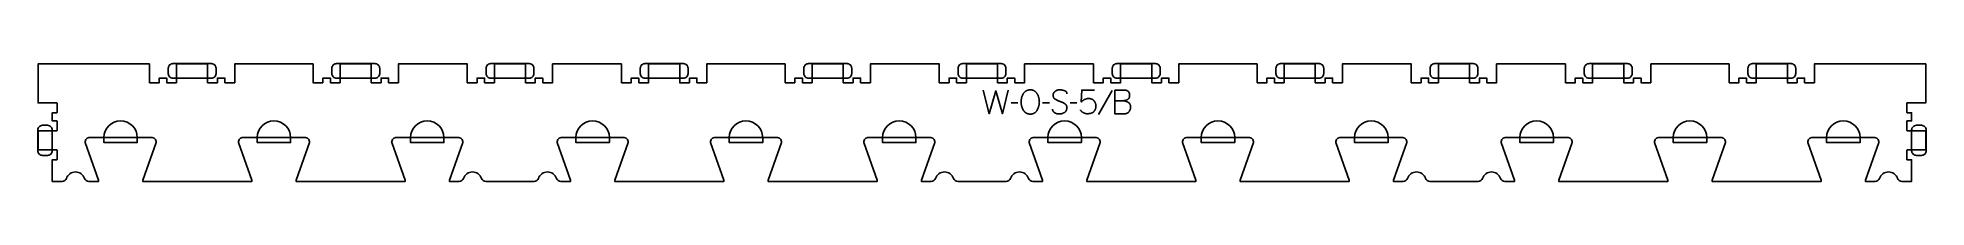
# Model space of a CAD drawing. Extents: x -1200 to 1200, y -80 to 70.
import ezdxf

# ---------------------------------------------------------------- set-up
doc = ezdxf.new("R2010")
doc.units = 0
for name, color, linetype in [('1_ANYTOOL_1MMDEEP_LABELS_S', 2, 'CONTINUOUS'), ('4_ANYTOOL_CUTTHROUGH_OUTSI', 5, 'CONTINUOUS'), ('5_ANYTOOL_HALF_MILL_9MM_IN', 3, 'CONTINUOUS')]:
    doc.layers.add(name, color=color, linetype=linetype)

msp = doc.modelspace()

# ---------------------------------------------------------------- linework, layer by layer
at = {"layer": '1_ANYTOOL_1MMDEEP_LABELS_S'}
for p, q in [((165.4, 36.2), (148.2, 5.5)), ((45.6, 20.6), (36.9, 20.5)), ((85.7, 20.6), (76.9, 20.5)), ((120.7, 20.6), (111.9, 20.5))]:
    msp.add_line(p, q, dxfattribs=at)
for points in [[(1.3, 36.7), (9, 6.7), (17.4, 35.8), (25.9, 6.7), (33.4, 36.7)], [(107.9, 32.1), (107.9, 32.3), (107.9, 32.4), (107.9, 32.5), (107.9, 32.6), (107.9, 32.7), (107.9, 32.8), (107.9, 32.9), (107.8, 32.9), (107.8, 33), (107.8, 33.1), (107.8, 33.2), (107.8, 33.3), (107.8, 33.4), (107.7, 33.4), (107.7, 33.5), (107.7, 33.6), (107.7, 33.7), (107.6, 33.7), (107.6, 33.8), (107.6, 33.9), (107.5, 34), (107.5, 34), (107.5, 34.1), (107.4, 34.2), (107.4, 34.2), (107.3, 34.3), (107.3, 34.4), (107.2, 34.4), (107.2, 34.5), (107.1, 34.6), (107.1, 34.6), (107, 34.7), (107, 34.8), (106.9, 34.8), (106.9, 34.9), (106.8, 34.9), (106.8, 35), (106.7, 35.1), (106.6, 35.1), (106.6, 35.2), (106.5, 35.2), (106.4, 35.3), (106.4, 35.3), (106.3, 35.4), (106.2, 35.4), (106.1, 35.5), (106.1, 35.5), (106, 35.6), (105.9, 35.6), (105.8, 35.6), (105.7, 35.7), (105.6, 35.8), (105.4, 35.8), (105.2, 35.9), (105, 36), (104.8, 36), (104.6, 36.1), (103.8, 36.3), (103, 36.5), (102.2, 36.7), (101.5, 36.8), (101.1, 36.9), (100.7, 36.9), (100.3, 37), (100, 37), (99.6, 37), (99.2, 37), (98.9, 37), (98.5, 37.1), (98.3, 37), (98.1, 37), (97.9, 37), (97.8, 37), (97.6, 37), (97.4, 37), (97.2, 37), (97, 36.9), (96.8, 36.9), (96.6, 36.9), (96.5, 36.8), (96.3, 36.8), (96.1, 36.7), (95.9, 36.7), (95.7, 36.6), (95.6, 36.6), (95.4, 36.5), (95.2, 36.5), (95, 36.4), (94.9, 36.3), (94.7, 36.3), (94.5, 36.2), (94.4, 36.1), (94.2, 36), (94, 35.9), (93.9, 35.8), (93.7, 35.7), (93.5, 35.6), (93.4, 35.5), (93.2, 35.4), (93.1, 35.3), (92.9, 35.2), (92.8, 35.1), (92.6, 35), (92.5, 34.9), (92.3, 34.7), (92.2, 34.6), (92.1, 34.5), (91.9, 34.3), (91.8, 34.2), (91.7, 34.1), (91.6, 33.9), (91.5, 33.8), (91.4, 33.6), (91.3, 33.5), (91.2, 33.3), (91.1, 33.2), (91, 33), (91, 32.8), (90.9, 32.7), (90.8, 32.5), (90.8, 32.3), (90.7, 32.2), (90.7, 32), (90.6, 31.8), (90.6, 31.6), (90.5, 31.4), (90.5, 31.2), (90.5, 31), (90.5, 30.8), (90.5, 30.6), (90.4, 30.4), (90.4, 30.2), (90.4, 30), (90.4, 29.8), (90.4, 29.6), (90.5, 29.4), (90.5, 29.2), (90.5, 29), (90.5, 28.8), (90.6, 28.6), (90.6, 28.4), (90.7, 28.2), (90.7, 28), (90.8, 27.9), (90.8, 27.7), (90.9, 27.6), (90.9, 27.5), (90.9, 27.4), (91, 27.3), (91, 27.3), (91, 27.2), (91.1, 27.1), (91.1, 27), (91.2, 26.9), (91.2, 26.9), (91.3, 26.8), (91.3, 26.7), (91.4, 26.6), (91.4, 26.6), (91.5, 26.5), (91.5, 26.4), (91.6, 26.3), (91.6, 26.3), (91.7, 26.2), (91.8, 26.1), (91.8, 26.1), (91.9, 26), (92, 25.9), (92, 25.9), (92.2, 25.7), (92.3, 25.6), (92.4, 25.5), (92.6, 25.4), (92.8, 25.3), (92.9, 25.2), (93.1, 25.1), (93.3, 25), (94, 24.6), (94.7, 24.2), (95.5, 23.8), (96.2, 23.5), (97, 23.1), (97.8, 22.8), (98.6, 22.5), (99.4, 22.1), (100.3, 21.8), (101.1, 21.5), (101.8, 21.2), (102.6, 20.8), (103.4, 20.4), (104.1, 20), (104.8, 19.6), (105.5, 19.2), (105.6, 19.1), (105.8, 19), (106, 18.9), (106, 18.8), (106.1, 18.8), (106.2, 18.7), (106.2, 18.6), (106.3, 18.6), (106.4, 18.5), (106.4, 18.4), (106.5, 18.4), (106.6, 18.3), (106.6, 18.2), (106.7, 18.2), (106.8, 18.1), (106.8, 18), (106.9, 18), (106.9, 17.9), (107, 17.8), (107, 17.7), (107.1, 17.7), (107.1, 17.6), (107.2, 17.5), (107.2, 17.4), (107.3, 17.3), (107.3, 17.3), (107.3, 17.2), (107.4, 17.1), (107.4, 17), (107.5, 16.9), (107.5, 16.8), (107.5, 16.7), (107.6, 16.7), (107.6, 16.6), (107.6, 16.5), (107.6, 16.4), (107.7, 16.3), (107.7, 16.1), (107.8, 15.9), (107.8, 15.7), (107.8, 15.5), (107.9, 15.3), (107.9, 15.1), (107.9, 14.9), (107.9, 14.7), (107.9, 14.5), (107.9, 14.2), (107.9, 14), (107.9, 13.8), (107.9, 13.5), (107.8, 13.3), (107.8, 13.1), (107.8, 12.9), (107.7, 12.7), (107.7, 12.4), (107.6, 12.2), (107.6, 12), (107.5, 11.8), (107.4, 11.6), (107.4, 11.4), (107.3, 11.2), (107.2, 11.1), (107.1, 10.9), (107, 10.7), (106.9, 10.5), (106.8, 10.4), (106.7, 10.2), (106.6, 10), (106.5, 9.9), (106.4, 9.7), (106.2, 9.5), (106.1, 9.4), (106, 9.2), (105.8, 9.1), (105.7, 9), (105.5, 8.8), (105.4, 8.7), (105.2, 8.6), (105, 8.4), (104.9, 8.3), (104.7, 8.2), (104.3, 8), (104, 7.8), (103.6, 7.6), (103.2, 7.4), (102.9, 7.3), (102.5, 7.1), (102.1, 7), (101.9, 6.9), (101.7, 6.8), (101.5, 6.8), (101.3, 6.7), (101.1, 6.7), (100.9, 6.6), (100.7, 6.6), (100.5, 6.6), (100.1, 6.5), (99.7, 6.4), (99.3, 6.4), (98.9, 6.4), (98.5, 6.4), (98.1, 6.4), (97.7, 6.4), (97.3, 6.4), (96.9, 6.4), (96.5, 6.5), (96.1, 6.6), (95.7, 6.6), (95.3, 6.7), (94.9, 6.8), (94.6, 6.9), (94.2, 7.1), (93.8, 7.2), (93.5, 7.4), (93.1, 7.5), (92.8, 7.7), (92.4, 7.9), (92.3, 8), (92.1, 8.1), (92, 8.2), (91.8, 8.3), (91.7, 8.4), (91.5, 8.6), (91.4, 8.7), (91.2, 8.8), (91.1, 8.9), (91, 9), (90.9, 9.2), (90.8, 9.3), (90.7, 9.4), (90.7, 9.4), (90.6, 9.5), (90.6, 9.6), (90.5, 9.7), (90.5, 9.7), (90.4, 9.8), (90.4, 9.9), (90.3, 9.9), (90.3, 10), (90.3, 10.1), (90.2, 10.2), (90.2, 10.2), (90.2, 10.3), (90.1, 10.4), (90.1, 10.5), (90.1, 10.6), (90, 10.6), (90, 10.7), (90, 10.8), (89.9, 11), (89.9, 11.1), (89.8, 11.3), (89.8, 11.5), (89.8, 11.7), (89.7, 11.8), (89.7, 12), (89.7, 12.2), (89.7, 12.4), (89.7, 12.6)], [(125, 11.5), (125.2, 11.2), (125.4, 10.9), (125.7, 10.6), (125.9, 10.4), (126.1, 10.1), (126.3, 9.8), (126.6, 9.6), (126.8, 9.4), (127.1, 9.2), (127.3, 9), (127.6, 8.8), (127.8, 8.6), (128.1, 8.4), (128.4, 8.2), (128.6, 8.1), (128.9, 7.9), (129.2, 7.8), (129.5, 7.6), (129.8, 7.5), (130.1, 7.4), (130.4, 7.3), (130.7, 7.2), (131, 7.1), (131.3, 7), (131.6, 6.9), (131.9, 6.9), (132.3, 6.8), (132.6, 6.8), (132.9, 6.7), (133.3, 6.7), (133.6, 6.7), (134, 6.7), (134.4, 6.7), (134.8, 6.7), (135.2, 6.7), (135.6, 6.8), (136, 6.8), (136.4, 6.9), (136.7, 6.9), (137.1, 7), (137.5, 7), (137.8, 7.1), (138.2, 7.2), (138.5, 7.3), (138.8, 7.4), (139.2, 7.5), (139.5, 7.6), (139.8, 7.7), (140, 7.8), (140.1, 7.9), (140.3, 8), (140.4, 8), (140.6, 8.1), (140.7, 8.2), (140.9, 8.3), (141, 8.4), (141.1, 8.5), (141.3, 8.6), (141.4, 8.7), (141.6, 8.8), (141.7, 9), (141.8, 9.1), (142, 9.2), (142.1, 9.3), (142.2, 9.5), (142.3, 9.6), (142.5, 9.8), (142.6, 9.9), (142.7, 10.1), (142.8, 10.2), (142.9, 10.4), (143, 10.5), (143.1, 10.7), (143.3, 10.9), (143.4, 11.1), (143.5, 11.3), (143.7, 11.6), (143.9, 12), (144, 12.3), (144.1, 12.5), (144.2, 12.8), (144.3, 13), (144.4, 13.2), (144.4, 13.5), (144.5, 13.7), (144.6, 14), (144.6, 14.2), (144.7, 14.5), (144.7, 14.7), (144.8, 14.9), (144.8, 15.2), (144.8, 15.4), (144.8, 15.6), (144.8, 15.9), (144.8, 16.1), (144.8, 16.4), (144.8, 16.7), (144.8, 16.9), (144.8, 17.2), (144.7, 17.4), (144.7, 17.7), (144.7, 17.9), (144.6, 18.2), (144.6, 18.4), (144.5, 18.7), (144.5, 18.9), (144.4, 19.1), (144.4, 19.4), (144.3, 19.6), (144.2, 19.8), (144.1, 20), (144.1, 20.3), (144, 20.5), (143.9, 20.7), (143.8, 20.9), (143.7, 21.1), (143.6, 21.3), (143.5, 21.5), (143.3, 21.7), (143.2, 21.9), (143.1, 22.1), (143, 22.3), (142.8, 22.5), (142.7, 22.7), (142.6, 22.9), (142.4, 23.1), (142.3, 23.3), (142.1, 23.4), (141.9, 23.6), (141.8, 23.8), (141.6, 23.9), (141.4, 24.1), (141.3, 24.2), (141.1, 24.4), (140.9, 24.5), (140.7, 24.6), (140.5, 24.7), (140.3, 24.9), (140.1, 25), (139.9, 25.1), (139.7, 25.2), (139.5, 25.3), (139.3, 25.4), (139, 25.4), (138.8, 25.5), (138.6, 25.6), (138.3, 25.6), (138.1, 25.7), (137.9, 25.8), (137.6, 25.8), (137.4, 25.9), (137.1, 25.9), (136.8, 25.9), (136.6, 25.9), (136.3, 26), (136, 26), (135.8, 26), (135.5, 26), (135.1, 26), (134.8, 26), (134.4, 26), (134.1, 25.9), (133.8, 25.9), (133.4, 25.8), (133.1, 25.8), (132.8, 25.7), (132.5, 25.6), (132.2, 25.5), (131.9, 25.4), (131.6, 25.3), (131.3, 25.2), (131, 25.1), (130.7, 25), (130.5, 24.8), (129.9, 24.5), (129.6, 24.4), (129.4, 24.2), (129.1, 24), (128.8, 23.9), (128.6, 23.7), (128.3, 23.5), (128, 23.3), (127.8, 23.1), (127.5, 22.9), (127.3, 22.6), (127, 22.4), (126.7, 22.2), (126.2, 21.7), (126.9, 36.7), (143.1, 36.7)], [(168.8, 23), (179.4, 23.2), (179.8, 23.2), (180.1, 23.2), (180.5, 23.3), (180.9, 23.3), (181.3, 23.4), (181.7, 23.5), (182, 23.6), (182.4, 23.7), (182.7, 23.8), (183.1, 23.9), (183.4, 24), (183.8, 24.1), (184.1, 24.2), (184.4, 24.4), (184.7, 24.5), (185.1, 24.7), (185.1, 24.8), (185.2, 24.8), (185.3, 24.8), (185.4, 24.9), (185.4, 24.9), (185.5, 25), (185.6, 25), (185.6, 25.1), (185.7, 25.1), (185.8, 25.2), (185.9, 25.3), (185.9, 25.3), (186, 25.4), (186, 25.4), (186.1, 25.5), (186.2, 25.6), (186.2, 25.6), (186.3, 25.7), (186.3, 25.8), (186.4, 25.8), (186.4, 25.9), (186.5, 26), (186.5, 26.1), (186.6, 26.1), (186.6, 26.2), (186.7, 26.3), (186.7, 26.4), (186.8, 26.4), (186.8, 26.5), (186.9, 26.6), (186.9, 26.7), (187, 26.8), (187, 26.9), (187, 27), (187.1, 27.1), (187.2, 27.3), (187.2, 27.5), (187.3, 27.7), (187.3, 27.9), (187.4, 28.1), (187.4, 28.3), (187.5, 28.6), (187.5, 28.8), (187.5, 29), (187.5, 29.2), (187.6, 29.5), (187.6, 29.7), (187.6, 30), (187.6, 30.2), (187.6, 30.6), (187.6, 30.8), (187.6, 31), (187.5, 31.2), (187.5, 31.4), (187.5, 31.6), (187.5, 31.8), (187.5, 31.9), (187.4, 32.1), (187.4, 32.3), (187.4, 32.4), (187.3, 32.6), (187.3, 32.8), (187.2, 32.9), (187.2, 33.1), (187.1, 33.2), (187.1, 33.4), (187, 33.5), (186.9, 33.6), (186.9, 33.8), (186.8, 33.9), (186.7, 34.1), (186.6, 34.2), (186.6, 34.3), (186.5, 34.4), (186.4, 34.5), (186.3, 34.7), (186.2, 34.8), (186.1, 34.9), (186, 35), (185.9, 35.1), (185.8, 35.2), (185.7, 35.3), (185.6, 35.4), (185.5, 35.5), (185.4, 35.6), (185.2, 35.6), (185.1, 35.7), (185, 35.8), (184.8, 35.9), (184.7, 35.9), (184.6, 36), (184.4, 36.1), (184.3, 36.1), (184.1, 36.2), (184, 36.3), (183.8, 36.3), (183.7, 36.4), (183.5, 36.4), (183.3, 36.4), (183.2, 36.5), (183, 36.5), (182.8, 36.6), (182.6, 36.6), (182.5, 36.6), (182.3, 36.6), (182.1, 36.7), (181.9, 36.7), (181.7, 36.7), (181.3, 36.7), (180.9, 36.7), (168.8, 36.7)], [(168.8, 36.7), (168.8, 6.7), (178.5, 6.7), (181, 6.6), (181.3, 6.6), (181.5, 6.6), (181.7, 6.6), (181.9, 6.6), (182.1, 6.7), (182.4, 6.7), (182.6, 6.7), (182.8, 6.7), (183, 6.8), (183.2, 6.8), (183.4, 6.9), (183.6, 6.9), (183.8, 7), (183.9, 7.1), (184.1, 7.1), (184.3, 7.2), (184.5, 7.3), (184.7, 7.4), (184.8, 7.5), (185, 7.6), (185.2, 7.7), (185.3, 7.8), (185.5, 7.9), (185.6, 8), (185.8, 8.1), (185.9, 8.3), (186.1, 8.4), (186.2, 8.6), (186.4, 8.7), (186.5, 8.9), (186.6, 9), (186.8, 9.2), (187, 9.5), (187.1, 9.7), (187.3, 9.9), (187.4, 10.1), (187.5, 10.2), (187.6, 10.4), (187.7, 10.6), (187.8, 10.8), (187.9, 11), (188, 11.1), (188.1, 11.3), (188.1, 11.5), (188.2, 11.7), (188.3, 11.9), (188.3, 12.1), (188.4, 12.3), (188.5, 12.5), (188.5, 12.6), (188.6, 12.8), (188.6, 13), (188.7, 13.2), (188.7, 13.4), (188.7, 13.6), (188.8, 13.8), (188.8, 14), (188.8, 14.2), (188.8, 14.4), (188.9, 14.6), (188.9, 14.8), (188.9, 15), (188.9, 15.2), (188.9, 15.5), (188.9, 15.7), (188.8, 16), (188.8, 16.2), (188.8, 16.5), (188.8, 16.7), (188.7, 16.9), (188.7, 17.1), (188.6, 17.3), (188.6, 17.6), (188.5, 17.8), (188.5, 18), (188.4, 18.2), (188.3, 18.4), (188.2, 18.5), (188.1, 18.7), (188.1, 18.8), (188, 18.9), (188, 19), (187.9, 19.1), (187.9, 19.2), (187.8, 19.3), (187.8, 19.3), (187.7, 19.4), (187.7, 19.5), (187.6, 19.6), (187.6, 19.7), (187.5, 19.7), (187.4, 19.8), (187.4, 19.9), (187.3, 20), (187.2, 20), (187.2, 20.1), (187.1, 20.2), (187, 20.3), (186.9, 20.3), (186.9, 20.4), (186.8, 20.5), (186.7, 20.5), (186.6, 20.6), (186.5, 20.7), (186.3, 20.8), (186.1, 21), (186, 21.1), (185.6, 21.3), (185.2, 21.5), (184.8, 21.7), (184.5, 21.9), (184.1, 22), (183.7, 22.2), (183.3, 22.4), (182.8, 22.5), (182.4, 22.6), (182, 22.7), (181.6, 22.8), (181.2, 22.9), (180.7, 23), (180.3, 23.1), (179.8, 23.1), (179.4, 23.2)]]:
    msp.add_lwpolyline(points, dxfattribs=at)
msp.add_lwpolyline([(61.7, 37.1), (62.1, 37), (62.5, 37), (62.8, 37), (63, 37), (63.2, 37), (63.3, 36.9), (63.5, 36.9), (63.7, 36.9), (63.8, 36.8), (64, 36.8), (64.2, 36.8), (64.3, 36.7), (64.5, 36.7), (64.6, 36.6), (64.8, 36.6), (65, 36.5), (65.1, 36.5), (65.3, 36.4), (65.4, 36.3), (65.6, 36.3), (65.7, 36.2), (65.9, 36.1), (66, 36.1), (66.1, 36), (66.3, 35.9), (66.4, 35.8), (66.5, 35.7), (66.7, 35.6), (67.1, 35.4), (67.3, 35.2), (67.6, 35), (67.8, 34.8), (68.1, 34.6), (68.3, 34.3), (68.5, 34.1), (68.7, 33.9), (68.9, 33.7), (69.1, 33.4), (69.3, 33.2), (69.5, 32.9), (69.7, 32.6), (69.9, 32.4), (70.1, 32.1), (70.4, 31.5), (70.6, 31.2), (70.7, 31), (70.9, 30.7), (71, 30.4), (71.2, 30.1), (71.3, 29.7), (71.4, 29.4), (71.5, 29.1), (71.7, 28.8), (71.8, 28.5), (71.9, 28.2), (72, 27.8), (72.1, 27.5), (72.1, 27.1), (72.4, 26.1), (72.5, 25.5), (72.6, 24.8), (72.7, 24.1), (72.8, 23.5), (72.8, 22.8), (72.8, 22.2), (72.9, 21.5), (72.8, 20.9), (72.8, 20.3), (72.8, 19.6), (72.7, 19), (72.6, 18.3), (72.5, 17.7), (72.3, 17.1), (72.2, 16.4), (72, 15.8), (71.8, 15.2), (71.5, 14.5), (71.3, 13.9), (71, 13.2), (70.7, 12.6), (70.4, 12), (70.1, 11.3), (69.9, 11), (69.7, 10.7), (69.5, 10.4), (69.3, 10.1), (69.1, 9.9), (68.9, 9.6), (68.7, 9.3), (68.5, 9.1), (68.4, 9), (68.3, 8.9), (68.2, 8.8), (68, 8.6), (67.9, 8.5), (67.8, 8.4), (67.7, 8.3), (67.6, 8.2), (67.4, 8.1), (67.3, 8), (67.2, 7.9), (67.1, 7.9), (66.9, 7.8), (66.8, 7.7), (66.7, 7.6), (66.5, 7.5), (66.4, 7.4), (66.2, 7.4), (66.1, 7.3), (66, 7.2), (65.8, 7.1), (65.7, 7.1), (65.5, 7), (65.4, 7), (65.2, 6.9), (65.1, 6.8), (64.9, 6.8), (64.8, 6.7), (64.5, 6.6), (64.1, 6.6), (63.8, 6.5), (63.5, 6.4), (63.2, 6.4), (62.8, 6.3), (62.5, 6.3), (62.1, 6.3), (61.7, 6.2), (61.4, 6.2), (61, 6.2), (60.6, 6.3), (60.2, 6.3), (59.9, 6.3), (59.5, 6.4), (59.2, 6.4), (58.8, 6.5), (58.5, 6.6), (58.2, 6.6), (57.8, 6.7), (57.7, 6.8), (57.5, 6.8), (57.4, 6.9), (57.2, 7), (57.1, 7), (56.9, 7.1), (56.8, 7.2), (56.6, 7.2), (56.5, 7.3), (56.3, 7.4), (56.2, 7.5), (56, 7.5), (55.9, 7.6), (55.8, 7.7), (55.6, 7.8), (55.5, 7.9), (55.4, 8), (55.2, 8.1), (55.1, 8.2), (55, 8.3), (54.9, 8.4), (54.7, 8.5), (54.6, 8.6), (54.5, 8.7), (54.4, 8.8), (54.2, 8.9), (54.1, 9), (54, 9.2), (53.9, 9.3), (53.8, 9.4), (53.6, 9.7), (53.4, 9.9), (53.2, 10.2), (53, 10.5), (52.8, 10.8), (52.6, 11.1), (52.4, 11.4), (52.1, 12.1), (51.8, 12.7), (51.5, 13.4), (51.2, 14), (51, 14.7), (50.7, 15.3), (50.5, 16), (50.4, 16.6), (50.2, 17.3), (50.1, 17.9), (49.9, 18.6), (49.8, 19.2), (49.8, 19.9), (49.7, 20.5), (49.7, 21.2), (49.7, 21.8), (49.7, 22.5), (49.7, 23.2), (49.8, 23.9), (49.9, 24.6), (50, 25.2), (50.1, 25.9), (50.2, 26.6), (50.4, 27.2), (50.6, 27.9), (50.8, 28.5), (51, 29.1), (51.3, 29.8), (51.6, 30.4), (51.9, 31), (52.2, 31.6), (52.5, 32.2), (52.7, 32.5), (52.9, 32.8), (53.1, 33.1), (53.3, 33.3), (53.5, 33.6), (53.8, 33.9), (54, 34.1), (54.2, 34.3), (54.3, 34.4), (54.4, 34.5), (54.6, 34.7), (54.7, 34.8), (54.8, 34.9), (54.9, 35), (55.1, 35.1), (55.2, 35.2), (55.3, 35.3), (55.5, 35.3), (55.6, 35.4), (55.7, 35.5), (55.9, 35.6), (56, 35.7), (56.2, 35.8), (56.3, 35.8), (56.4, 35.9), (56.6, 36), (56.9, 36.1), (57.2, 36.3), (57.5, 36.4), (57.8, 36.5), (58.1, 36.6), (58.5, 36.7), (58.8, 36.7), (59.1, 36.8), (59.5, 36.9), (59.8, 36.9), (60.2, 37), (60.6, 37), (60.9, 37), (61.3, 37)], close=True, dxfattribs=at)
at = {"layer": '4_ANYTOOL_CUTTHROUGH_OUTSI'}
msp.add_lwpolyline([(30.7, -79.5), (-30.7, -79.5, -0.317837), (-36.1, -75.7, 0.707107), (-59.2, -75.7, -0.317837), (-64.6, -79.5), (-77, -79.5), (-76.8, -78.1), (-59.9, -29.9), (-59.9, -29.8, 0.414214), (-66.1, -23.5), (-144.1, -23.5, 0.414214), (-150.4, -29.8), (-150.3, -29.9), (-133.4, -78.1), (-133.2, -79.5), (-271.9, -79.5), (-271.7, -78.1), (-254.8, -29.9), (-254.8, -29.8, 0.414214), (-261, -23.5), (-339, -23.5, 0.414214), (-345.3, -29.8), (-345.2, -29.9), (-328.3, -78.1), (-328.1, -79.5), (-466.8, -79.5), (-466.6, -78.1), (-449.7, -29.9), (-449.7, -29.8, 0.414214), (-455.9, -23.5), (-533.9, -23.5, 0.414214), (-540.2, -29.8), (-540.1, -29.9), (-523.2, -78.1), (-523, -79.5), (-535.4, -79.5, -0.317837), (-540.8, -75.7, 0.707107), (-563.9, -75.7, -0.317837), (-569.3, -79.5), (-630.7, -79.5, -0.317837), (-636.1, -75.7, 0.707107), (-659.2, -75.7, -0.317837), (-664.6, -79.5), (-677, -79.5), (-676.8, -78.1), (-659.9, -29.9), (-659.9, -29.8, 0.414214), (-666.1, -23.5), (-744.1, -23.5, 0.414214), (-750.4, -29.8), (-750.3, -29.9), (-733.4, -78.1), (-733.2, -79.5), (-871.9, -79.5), (-871.7, -78.1), (-854.8, -29.9), (-854.8, -29.8, 0.414214), (-861, -23.5), (-939, -23.5, 0.414214), (-945.3, -29.8), (-945.2, -29.9), (-928.3, -78.1), (-928.1, -79.5), (-1066.8, -79.5), (-1066.6, -78.1), (-1049.7, -29.9), (-1049.7, -29.8, 0.414214), (-1055.9, -23.5), (-1133.9, -23.5, 0.414214), (-1140.2, -29.8), (-1140.1, -29.9), (-1123.2, -78.1), (-1123, -79.5), (-1135.4, -79.5, -0.317837), (-1140.8, -75.7, 0.707107), (-1163.9, -75.7, -0.317837), (-1169.3, -79.5), (-1181.8, -79.5), (-1181.8, -52), (-1176, -52, 0.414214), (-1175.8, -51.8), (-1175.8, -39.8, 0.414214), (-1176, -39.5), (-1199.8, -39.5), (-1199.8, -15), (-1176, -15, 0.414214), (-1175.8, -14.8), (-1175.8, -2.8, 0.414214), (-1176, -2.5), (-1181.8, -2.5), (-1181.8, 8), (-1176, 8, 0.414214), (-1175.8, 8.2), (-1175.8, 20.2, 0.414214), (-1176, 20.5), (-1199.8, 20.5), (-1199.8, 70), (-1058.3, 70), (-1058.3, 46.2, 0.414214), (-1058, 46), (-1046, 46, 0.414214), (-1045.8, 46.2), (-1045.8, 52), (-1036.3, 52), (-1036.3, 46.2, 0.414214), (-1036, 46), (-1024, 46, 0.414214), (-1023.8, 46.2), (-1023.8, 70), (-984.3, 70), (-984.3, 46.2, 0.414214), (-984, 46), (-972, 46, 0.414214), (-971.8, 46.2), (-971.8, 52), (-962.3, 52), (-962.3, 46.2, 0.414214), (-962, 46), (-950, 46, 0.414214), (-949.8, 46.2), (-949.8, 70), (-850.3, 70), (-850.3, 46.2, 0.414214), (-850, 46), (-838, 46, 0.414214), (-837.8, 46.2), (-837.8, 52), (-828.3, 52), (-828.3, 46.2, 0.414214), (-828, 46), (-816, 46, 0.414214), (-815.8, 46.2), (-815.8, 70), (-776.3, 70), (-776.3, 46.2, 0.414214), (-776, 46), (-764, 46, 0.414214), (-763.8, 46.2), (-763.8, 52), (-754.3, 52), (-754.3, 46.2, 0.414214), (-754, 46), (-742, 46, 0.414214), (-741.8, 46.2), (-741.8, 70), (-654.3, 70), (-654.3, 46.2, 0.414214), (-654, 46), (-642, 46, 0.414214), (-641.8, 46.2), (-641.8, 52), (-632.3, 52), (-632.3, 46.2, 0.414214), (-632, 46), (-620, 46, 0.414214), (-619.8, 46.2), (-619.8, 70), (-580.3, 70), (-580.3, 46.2, 0.414214), (-580, 46), (-568, 46, 0.414214), (-567.8, 46.2), (-567.8, 52), (-558.3, 52), (-558.3, 46.2, 0.414214), (-558, 46), (-546, 46, 0.414214), (-545.8, 46.2), (-545.8, 70), (-458.3, 70), (-458.3, 46.2, 0.414214), (-458, 46), (-446, 46, 0.414214), (-445.8, 46.2), (-445.8, 52), (-436.3, 52), (-436.3, 46.2, 0.414214), (-436, 46), (-424, 46, 0.414214), (-423.8, 46.2), (-423.8, 70), (-384.3, 70), (-384.3, 46.2, 0.414214), (-384, 46), (-372, 46, 0.414214), (-371.8, 46.2), (-371.8, 52), (-362.3, 52), (-362.3, 46.2, 0.414214), (-362, 46), (-350, 46, 0.414214), (-349.8, 46.2), (-349.8, 70), (-250.3, 70), (-250.3, 46.2, 0.414214), (-250, 46), (-238, 46, 0.414214), (-237.8, 46.2), (-237.8, 52), (-228.3, 52), (-228.3, 46.2, 0.414214), (-228, 46), (-216, 46, 0.414214), (-215.8, 46.2), (-215.8, 70), (-176.3, 70), (-176.3, 46.2, 0.414214), (-176, 46), (-164, 46, 0.414214), (-163.8, 46.2), (-163.8, 52), (-154.3, 52), (-154.3, 46.2, 0.414214), (-154, 46), (-142, 46, 0.414214), (-141.8, 46.2), (-141.8, 70), (-54.3, 70), (-54.3, 46.2, 0.414214), (-54, 46), (-42, 46, 0.414214), (-41.8, 46.2), (-41.8, 52), (-32.3, 52), (-32.3, 46.2, 0.414214), (-32, 46), (-20, 46, 0.414214), (-19.8, 46.2), (-19.8, 70), (19.7, 70), (19.7, 46.2, 0.414214), (20, 46), (32, 46, 0.414214), (32.2, 46.2), (32.2, 52), (41.7, 52), (41.7, 46.2, 0.414214), (42, 46), (54, 46, 0.414214), (54.2, 46.2), (54.2, 70), (141.7, 70), (141.7, 46.2, 0.414214), (142, 46), (154, 46, 0.414214), (154.2, 46.2), (154.2, 52), (163.7, 52), (163.7, 46.2, 0.414214), (164, 46), (176, 46, 0.414214), (176.2, 46.2), (176.2, 70), (215.7, 70), (215.7, 46.2, 0.414214), (216, 46), (228, 46, 0.414214), (228.2, 46.2), (228.2, 52), (237.7, 52), (237.7, 46.2, 0.414214), (238, 46), (250, 46, 0.414214), (250.2, 46.2), (250.2, 70), (349.7, 70), (349.7, 46.2, 0.414214), (350, 46), (362, 46, 0.414214), (362.2, 46.2), (362.2, 52), (371.7, 52), (371.7, 46.2, 0.414214), (372, 46), (384, 46, 0.414214), (384.2, 46.2), (384.2, 70), (423.7, 70), (423.7, 46.2, 0.414214), (424, 46), (436, 46, 0.414214), (436.2, 46.2), (436.2, 52), (445.7, 52), (445.7, 46.2, 0.414214), (446, 46), (458, 46, 0.414214), (458.2, 46.2), (458.2, 70), (545.7, 70), (545.7, 46.2, 0.414214), (546, 46), (558, 46, 0.414214), (558.2, 46.2), (558.2, 52), (567.7, 52), (567.7, 46.2, 0.414214), (568, 46), (580, 46, 0.414214), (580.2, 46.2), (580.2, 70), (619.7, 70), (619.7, 46.2, 0.414214), (620, 46), (632, 46, 0.414214), (632.2, 46.2), (632.2, 52), (641.7, 52), (641.7, 46.2, 0.414214), (642, 46), (654, 46, 0.414214), (654.2, 46.2), (654.2, 70), (741.7, 70), (741.7, 46.2, 0.414214), (742, 46), (754, 46, 0.414214), (754.2, 46.2), (754.2, 52), (763.7, 52), (763.7, 46.2, 0.414214), (764, 46), (776, 46, 0.414214), (776.2, 46.2), (776.2, 70), (815.7, 70), (815.7, 46.2, 0.414214), (816, 46), (828, 46, 0.414214), (828.2, 46.2), (828.2, 52), (837.7, 52), (837.7, 46.2, 0.414214), (838, 46), (850, 46, 0.414214), (850.2, 46.2), (850.2, 70), (949.7, 70), (949.7, 46.2, 0.414214), (950, 46), (962, 46, 0.414214), (962.2, 46.2), (962.2, 52), (971.7, 52), (971.7, 46.2, 0.414214), (972, 46), (984, 46, 0.414214), (984.2, 46.2), (984.2, 70), (1023.7, 70), (1023.7, 46.2, 0.414214), (1024, 46), (1036, 46, 0.414214), (1036.2, 46.2), (1036.2, 52), (1045.7, 52), (1045.7, 46.2, 0.414214), (1046, 46), (1058, 46, 0.414214), (1058.2, 46.2), (1058.2, 70), (1199.7, 70), (1199.7, 20.5), (1176, 20.5, 0.414214), (1175.7, 20.2), (1175.7, 8.2, 0.414214), (1176, 8), (1181.7, 8), (1181.7, -2.5), (1176, -2.5, 0.414214), (1175.7, -2.8), (1175.7, -14.8, 0.414214), (1176, -15), (1199.7, -15), (1199.7, -39.5), (1176, -39.5, 0.414214), (1175.7, -39.8), (1175.7, -51.8, 0.414214), (1176, -52), (1181.7, -52), (1181.7, -79.5), (1169.3, -79.5, -0.317837), (1163.9, -75.7, 0.707107), (1140.8, -75.7, -0.317837), (1135.4, -79.5), (1123, -79.5), (1123.2, -78.1), (1140.1, -29.9), (1140.1, -29.8, 0.414214), (1133.9, -23.5), (1055.9, -23.5, 0.414214), (1049.6, -29.8), (1049.7, -29.9), (1066.6, -78.1), (1066.8, -79.5), (928.1, -79.5), (928.3, -78.1), (945.2, -29.9), (945.2, -29.8, 0.414214), (939, -23.5), (861, -23.5, 0.414214), (854.7, -29.8), (854.8, -29.9), (871.7, -78.1), (871.9, -79.5), (733.2, -79.5), (733.4, -78.1), (750.3, -29.9), (750.3, -29.8, 0.414214), (744.1, -23.5), (666.1, -23.5, 0.414214), (659.8, -29.8), (659.9, -29.9), (676.8, -78.1), (677, -79.5), (664.6, -79.5, -0.317837), (659.2, -75.7, 0.707107), (636.1, -75.7, -0.317837), (630.7, -79.5), (569.3, -79.5, -0.317837), (563.9, -75.7, 0.707107), (540.8, -75.7, -0.317837), (535.4, -79.5), (523, -79.5), (523.2, -78.1), (540.1, -29.9), (540.1, -29.8, 0.414214), (533.9, -23.5), (455.9, -23.5, 0.414214), (449.6, -29.8), (449.7, -29.9), (466.6, -78.1), (466.8, -79.5), (328.1, -79.5), (328.3, -78.1), (345.2, -29.9), (345.2, -29.8, 0.414214), (339, -23.5), (261, -23.5, 0.414214), (254.7, -29.8), (254.8, -29.9), (271.7, -78.1), (271.9, -79.5), (133.2, -79.5), (133.4, -78.1), (150.3, -29.9), (150.3, -29.8, 0.414214), (144.1, -23.5), (66.1, -23.5, 0.414214), (59.8, -29.8), (59.9, -29.9), (76.8, -78.1), (77, -79.5), (64.6, -79.5, -0.317837), (59.2, -75.7, 0.707107), (36.1, -75.7, -0.317837)], format="xyb", close=True, dxfattribs=at)
at = {"layer": '5_ANYTOOL_HALF_MILL_9MM_IN'}
for points in [[(-1028.4, 70.5, 0.414214), (-1034.4, 64.5), (-1034.4, 58, 0.414214), (-1028.4, 52), (-979.6, 52, 0.414214), (-973.6, 58), (-973.6, 64.5, 0.414214), (-979.6, 70.5)], [(-820.4, 70.5, 0.414214), (-826.4, 64.5), (-826.4, 58, 0.414214), (-820.4, 52), (-771.6, 52, 0.414214), (-765.6, 58), (-765.6, 64.5, 0.414214), (-771.6, 70.5)], [(-624.4, 70.5, 0.414214), (-630.4, 64.5), (-630.4, 58, 0.414214), (-624.4, 52), (-575.6, 52, 0.414214), (-569.6, 58), (-569.6, 64.5, 0.414214), (-575.6, 70.5)], [(-428.4, 70.5, 0.414214), (-434.4, 64.5), (-434.4, 58, 0.414214), (-428.4, 52), (-379.6, 52, 0.414214), (-373.6, 58), (-373.6, 64.5, 0.414214), (-379.6, 70.5)], [(-220.4, 70.5, 0.414214), (-226.4, 64.5), (-226.4, 58, 0.414214), (-220.4, 52), (-171.6, 52, 0.414214), (-165.6, 58), (-165.6, 64.5, 0.414214), (-171.6, 70.5)], [(-24.4, 70.5, 0.414214), (-30.4, 64.5), (-30.4, 58, 0.414214), (-24.4, 52), (24.4, 52, 0.414214), (30.4, 58), (30.4, 64.5, 0.414214), (24.4, 70.5)], [(171.6, 70.5, 0.414214), (165.6, 64.5), (165.6, 58, 0.414214), (171.6, 52), (220.4, 52, 0.414214), (226.4, 58), (226.4, 64.5, 0.414214), (220.4, 70.5)], [(379.6, 70.5, 0.414214), (373.6, 64.5), (373.6, 58, 0.414214), (379.6, 52), (428.4, 52, 0.414214), (434.4, 58), (434.4, 64.5, 0.414214), (428.4, 70.5)], [(575.6, 70.5, 0.414214), (569.6, 64.5), (569.6, 58, 0.414214), (575.6, 52), (624.4, 52, 0.414214), (630.4, 58), (630.4, 64.5, 0.414214), (624.4, 70.5)], [(771.6, 70.5, 0.414214), (765.6, 64.5), (765.6, 58, 0.414214), (771.6, 52), (820.4, 52, 0.414214), (826.4, 58), (826.4, 64.5, 0.414214), (820.4, 70.5)], [(979.6, 70.5, 0.414214), (973.6, 64.5), (973.6, 58, 0.414214), (979.6, 52), (1028.4, 52, 0.414214), (1034.4, 58), (1034.4, 64.5, 0.414214), (1028.4, 70.5)], [(-1194.3, -8.1, 0.414214), (-1200.3, -14.1), (-1200.3, -40.4, 0.414214), (-1194.3, -46.4), (-1187.8, -46.4, 0.414214), (-1181.8, -40.4), (-1181.8, -14.1, 0.414214), (-1187.8, -8.1)], [(-1073.7, -23.8, 1), (-1116.2, -23.8), (-1116.2, -30), (-1073.7, -30)], [(-878.8, -23.8, 1), (-921.3, -23.8), (-921.3, -30), (-878.8, -30)], [(-683.9, -23.8, 1), (-726.4, -23.8), (-726.4, -30), (-683.9, -30)], [(-473.7, -23.8, 1), (-516.2, -23.8), (-516.2, -30), (-473.7, -30)], [(-278.8, -23.8, 1), (-321.3, -23.8), (-321.3, -30), (-278.8, -30)], [(-83.9, -23.8, 1), (-126.4, -23.8), (-126.4, -30), (-83.9, -30)], [(83.8, -23.8, -1), (126.3, -23.8), (126.3, -30), (83.8, -30)], [(278.7, -23.8, -1), (321.2, -23.8), (321.2, -30), (278.7, -30)], [(473.6, -23.8, -1), (516.1, -23.8), (516.1, -30), (473.6, -30)], [(683.8, -23.8, -1), (726.3, -23.8), (726.3, -30), (683.8, -30)], [(878.7, -23.8, -1), (921.2, -23.8), (921.2, -30), (878.7, -30)], [(1073.6, -23.8, -1), (1116.1, -23.8), (1116.1, -30), (1073.6, -30)], [(1187.7, -8.1, 0.414214), (1181.7, -14.1), (1181.7, -40.4, 0.414214), (1187.7, -46.4), (1194.2, -46.4, 0.414214), (1200.2, -40.4), (1200.2, -14.1, 0.414214), (1194.2, -8.1)]]:
    msp.add_lwpolyline(points, format="xyb", close=True, dxfattribs=at)

doc.saveas('drawing.dxf')
